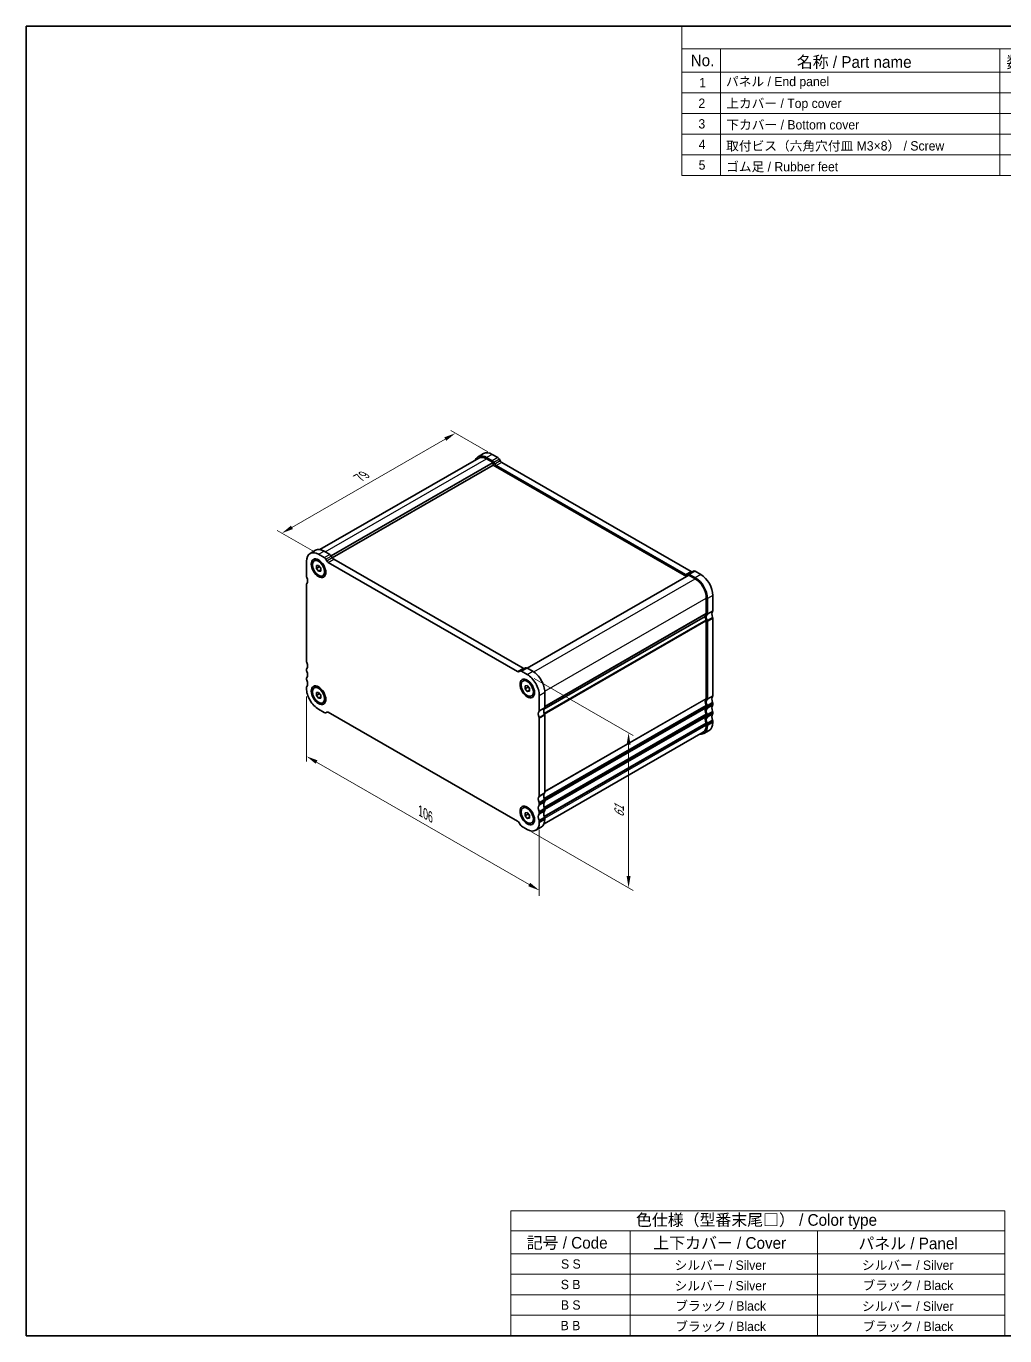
# Model space of a CAD drawing. Header units: millimetres. Extents: x 0 to 3168, y 0 to 562.
# Drawn here: x 0 to 315, y 0 to 421.5 of the extents above; entities that cross this region are included whole.
import ezdxf

# ---------------------------------------------------------------- set-up
doc = ezdxf.new("R2010")
doc.units = ezdxf.units.MM
doc.header["$LTSCALE"] = 1.5
doc.layers.get('Defpoints').update_dxf_attribs({"lineweight": 25})
for name, color, linetype, lineweight in [('Border (ISO)', 7, 'Continuous', 35), ('Dimension (ISO)', 7, 'Continuous', 18), ('Symbol (ISO)', 7, 'Continuous', 18), ('Visible (ISO)', 7, 'Continuous', 35), ('Visible Narrow (ISO)', 7, 'Continuous', 25)]:
    doc.layers.add(name, color=color, linetype=linetype, lineweight=lineweight)
doc.styles.add('Note Text (TK)', font='')
doc.styles.add('Note Text (TK2)', font='')
doc.styles.get('Note Text (TK)').set_extended_font_data('MS PGothic')
doc.styles.get('Note Text (TK2)').set_extended_font_data('MS PGothic')
doc.dimstyles.new('Default - Method 1b (TK)', dxfattribs={"dimscale": 1.5, "dimtxt": 2.5, "dimasz": 2.5, "dimexe": 1, "dimexo": 1.5, "dimgap": 1, "dimtad": 1, "dimtoh": 1, "dimrnd": 1e-08, "dimdsep": 46, "dimtxsty": 'Note Text (TK)', "dimcen": 0.09, "dimdle": 5, "dimclrd": 100, "dimclre": 100, "dimclrt": 7, "dimadec": 1, "dimazin": 1, "dimtfac": 1, "dimtmove": 0, "dimatfit": 3, "dimfxl": 0, "dimtolj": 1, "dimlwd": -1, "dimlwe": -1, "dimarcsym": 0})

# ---------------------------------------------------------------- blocks, each defined once
blk = doc.blocks.new('図面枠 tk図枠')
at = {"layer": 'Border (ISO)'}
for p, q in [((14.5, 289), (14.5, 8)), ((14.5, 289), (405.5, 289)), ((14.5, 8), (405.5, 8))]:
    blk.add_line(p, q, dxfattribs=at)
blk = doc.blocks.new('*D3')
at = {"layer": 'Defpoints', "color": 0, "transparency": 16777216}
for p in [(138.15, 290.5), (150.88, 283.17), (95.02, 251)]:
    blk.add_point(p, dxfattribs=at)
at = {"layer": 'Dimension (ISO)', "color": 100, "transparency": 16777216}
for p, q in [((148.63, 284.47), (136.65, 291.36)), ((85.54, 260.2), (134.91, 288.63)), ((92.77, 252.3), (80.79, 259.2))]:
    blk.add_line(p, q, dxfattribs=at)
for points in [[(134.59, 289.17), (135.22, 288.09), (138.15, 290.5)], [(85.23, 260.74), (85.85, 259.66), (82.29, 258.33)]]:
    blk.add_solid(points, dxfattribs=at)
at = {"layer": 'Dimension (ISO)', "color": 7, "transparency": 16777216, "insert": (107.22, 276.18), "char_height": 3.75, "attachment_point": 4, "rotation": 29.936, "style": 'Note Text (TK)'}
blk.add_mtext('\\A1;{\\Q-30.128;\\W0.816;\\H0.816x;79}', dxfattribs=at)
blk = doc.blocks.new('*D4')
at = {"layer": 'Defpoints', "color": 0, "transparency": 16777216}
for p in [(90.22, 208.39), (165.17, 165.43), (165.17, 143.37)]:
    blk.add_point(p, dxfattribs=at)
at = {"layer": 'Dimension (ISO)', "color": 100, "transparency": 16777216}
for p, q in [((90.22, 205.8), (90.22, 184.8)), ((93.47, 184.66), (161.92, 145.24)), ((165.17, 162.84), (165.17, 141.64))]:
    blk.add_line(p, q, dxfattribs=at)
for points in [[(93.78, 185.2), (93.16, 184.12), (90.22, 186.53)], [(162.23, 145.78), (161.61, 144.7), (165.17, 143.37)]]:
    blk.add_solid(points, dxfattribs=at)
at = {"layer": 'Dimension (ISO)', "color": 7, "transparency": 16777216, "insert": (126.93, 168.89), "char_height": 3.75, "attachment_point": 4, "rotation": 330.064, "style": 'Note Text (TK)'}
blk.add_mtext('\\A1;{\\Q-29.936;\\W0.816;\\H0.818x;106}', dxfattribs=at)
blk = doc.blocks.new('*D5')
at = {"layer": 'Defpoints', "color": 0, "transparency": 16777216}
for p in [(161.28, 212.84), (160.36, 163.5), (193.9, 144.19)]:
    blk.add_point(p, dxfattribs=at)
at = {"layer": 'Dimension (ISO)', "color": 100, "transparency": 16777216}
for p, q in [((163.53, 211.55), (195.4, 193.2)), ((193.9, 190.31), (193.9, 147.94)), ((162.61, 162.21), (195.4, 143.33))]:
    blk.add_line(p, q, dxfattribs=at)
for points in [[(193.28, 190.31), (194.53, 190.31), (193.9, 194.06)], [(193.28, 147.94), (194.53, 147.94), (193.9, 144.19)]]:
    blk.add_solid(points, dxfattribs=at)
at = {"layer": 'Dimension (ISO)', "color": 7, "transparency": 16777216, "insert": (190.87, 166.87), "char_height": 3.75, "attachment_point": 4, "rotation": 90, "style": 'Note Text (TK)'}
blk.add_mtext('\\A1;{\\Q29.936;\\W0.818;\\H0.816x;61}', dxfattribs=at)
blk = doc.blocks.new('テーブル1')
at = {"layer": 'Symbol (ISO)'}
for p, q in [((299.5, 69.78), (405.5, 69.78)), ((299.5, 69.78), (299.5, 65.5)), ((405.5, 69.78), (405.5, 65.5)), ((299.5, 65.5), (405.5, 65.5)), ((299.5, 65.5), (299.5, 60.6)), ((325.11, 65.5), (325.11, 60.6)), ((365.31, 65.5), (365.31, 60.6)), ((405.5, 65.5), (405.5, 60.6)), ((299.5, 60.6), (405.5, 60.6)), ((299.5, 60.6), (299.5, 43)), ((325.11, 60.6), (325.11, 43)), ((365.31, 60.6), (365.31, 43)), ((405.5, 60.6), (405.5, 43)), ((299.5, 56.2), (405.5, 56.2)), ((299.5, 51.8), (405.5, 51.8)), ((299.5, 47.4), (405.5, 47.4)), ((299.5, 43), (405.5, 43))]:
    blk.add_line(p, q, dxfattribs=at)
at = {"layer": 'Symbol (ISO)', "color": 7, "attachment_point": 7}
for s, insert, char_height, style in [('色仕様（型番末尾□） / Color type', (326.35, 65.86), 2.5, 'Note Text (TK)'), ('記号 / Code', (302.91, 61.43), 2.5, 'Note Text (TK)'), ('上下カバー / Cover', (330.08, 61.4), 2.5, 'Note Text (TK)'), ('パネル / Panel', (374.08, 61.43), 2.5, 'Note Text (TK)'), ('S S', (310.27, 57.38), 2, 'Note Text (TK2)'), ('シルバー / Silver                   ', (334.64, 57.07), 2, 'Note Text (TK2)'), ('シルバー / Silver                   ', (374.84, 57.07), 2, 'Note Text (TK2)'), ('S B', (310.22, 52.98), 2, 'Note Text (TK2)'), ('シルバー / Silver                   ', (334.64, 52.67), 2, 'Note Text (TK2)'), ('ブラック / Black                     ', (374.97, 52.61), 2, 'Note Text (TK2)'), ('B S', (310.24, 48.58), 2, 'Note Text (TK2)'), ('ブラック / Black                     ', (334.78, 48.21), 2, 'Note Text (TK2)'), ('シルバー / Silver                   ', (374.84, 48.27), 2, 'Note Text (TK2)'), ('B B', (310.19, 44.2), 2, 'Note Text (TK2)'), ('ブラック / Black                     ', (334.78, 43.81), 2, 'Note Text (TK2)'), ('ブラック / Black                     ', (374.97, 43.81), 2, 'Note Text (TK2)')]:
    blk.add_mtext(s, dxfattribs=dict(at, insert=insert, char_height=char_height, style=style))
blk = doc.blocks.new('構成内容 _ Components')
at = {"layer": 'Symbol (ISO)'}
for p, q in [((405.5, 289), (155.16, 289)), ((155.16, 289), (155.16, 284.16)), ((405.5, 289), (405.5, 284.16)), ((405.5, 284.16), (155.16, 284.16)), ((155.16, 284.16), (155.16, 279.12)), ((163.51, 284.16), (163.51, 279.12)), ((223.4, 284.16), (223.4, 279.12)), ((243.4, 284.16), (243.4, 279.12)), ((306.01, 284.16), (306.01, 279.12)), ((405.5, 284.16), (405.5, 279.12)), ((405.5, 279.12), (155.16, 279.12)), ((155.16, 279.12), (155.16, 256.95)), ((163.51, 279.12), (163.51, 256.95)), ((223.4, 279.12), (223.4, 256.95)), ((243.4, 279.12), (243.4, 256.95)), ((306.01, 279.12), (306.01, 256.95)), ((405.5, 279.12), (405.5, 256.95)), ((405.5, 274.69), (155.16, 274.69)), ((405.5, 270.25), (155.16, 270.25)), ((405.5, 265.82), (155.16, 265.82)), ((405.5, 261.39), (155.16, 261.39)), ((405.5, 256.95), (155.16, 256.95))]:
    blk.add_line(p, q, dxfattribs=at)
at = {"layer": 'Symbol (ISO)', "color": 7, "attachment_point": 7}
for s, insert, char_height, style in [('構成内容 / Components', (261.69, 284.56), 2.5, 'Note Text (TK)'), ('No.', (157.09, 280.38), 2.5, 'Note Text (TK)'), ('名称 / Part name', (179.87, 279.79), 2.5, 'Note Text (TK)'), ('数量 / Pcs', (224.87, 279.76), 2.5, 'Note Text (TK)'), ('材質 / Material', (262.82, 279.8), 2.5, 'Note Text (TK)'), ('色・表面処理 / Color・Finish', (334.53, 279.69), 2.5, 'Note Text (TK)'), ('パネル / End panel', (164.67, 275.53), 2, 'Note Text (TK2)'), ('1', (158.93, 275.91), 2, 'Note Text (TK2)'), ('2', (232.82, 275.91), 2, 'Note Text (TK2)'), ('アルミ板 / Aluminium A1050P', (244.55, 275.4), 2, 'Note Text (TK2)'), ('ﾌﾞﾗｯｸ , ｼﾙﾊﾞｰ ・ ｱﾙﾏｲﾄ / Black , Silver ・ anodized', (307.16, 275.31), 2, 'Note Text (TK2)'), ('2', (158.75, 271.47), 2, 'Note Text (TK2)'), ('上カバー / Top cover', (164.72, 270.84), 2, 'Note Text (TK2)'), ('1', (232.99, 271.48), 2, 'Note Text (TK2)'), ('アルミ押出材 / Extruded aluminium A6063S-T5', (244.55, 271.01), 2, 'Note Text (TK2)'), ('ﾌﾞﾗｯｸ , ｼﾙﾊﾞｰ ・ ｱﾙﾏｲﾄ & ｸﾘｱ塗装 / Black , Silver ・ anodized & clear coated', (307.16, 270.83), 2, 'Note Text (TK2)'), ('3', (158.75, 267.02), 2, 'Note Text (TK2)'), ('下カバー / Bottom cover', (164.75, 266.63), 2, 'Note Text (TK2)'), ('1', (232.99, 267.05), 2, 'Note Text (TK2)'), ('アルミ押出材 / Extruded aluminium A6063S-T5', (244.55, 266.57), 2, 'Note Text (TK2)'), ('ﾌﾞﾗｯｸ , ｼﾙﾊﾞｰ ・ ｱﾙﾏｲﾄ & ｸﾘｱ塗装 / Black , Silver ・ anodized & clear coated', (307.16, 266.39), 2, 'Note Text (TK2)'), ('4', (158.8, 262.62), 2, 'Note Text (TK2)'), ('取付ビス（六角穴付皿 M3×8） / Screw', (164.7, 262.06), 2, 'Note Text (TK2)'), ('8', (232.8, 262.59), 2, 'Note Text (TK2)'), ('ステンレス / Stainless steel', (244.53, 262.31), 2, 'Note Text (TK2)'), ('無処理 / Unfinished', (307.24, 262.15), 2, 'Note Text (TK2)'), ('5', (158.8, 258.19), 2, 'Note Text (TK2)'), ('ゴム足 / Rubber feet', (164.7, 257.63), 2, 'Note Text (TK2)'), ('4', (232.8, 258.15), 2, 'Note Text (TK2)'), ('ポリウレタン / Polyurethane', (244.53, 257.88), 2, 'Note Text (TK2)'), ('ﾌﾞﾗｯｸ / Black', (307.24, 257.71), 2, 'Note Text (TK2)')]:
    blk.add_mtext(s, dxfattribs=dict(at, insert=insert, char_height=char_height, style=style))

msp = doc.modelspace()

# ---------------------------------------------------------------- linework, layer by layer
at = {"layer": 'Visible (ISO)'}
for p, q in [((94.5275, 253.0426), (145.7056, 282.5141)), ((147.2238, 283.9654), (145.4561, 282.9474)), ((150.0292, 281.6247), (148.2007, 282.6777)), ((151.7969, 282.6427), (149.9685, 283.6957)), ((98.1724, 251.0163), (150.3221, 281.0473)), ((98.5285, 250.4038), (150.3221, 280.2298)), ((148.2007, 282.2689), (150.3221, 281.0473)), ((150.3221, 281.0473), (150.3221, 280.2298)), ((150.3221, 280.2298), (212.5447, 244.3981)), ((150.8221, 280.5901), (150.5292, 281.0974)), ((212.2546, 244.974), (151.3221, 280.0627)), ((152.5898, 281.608), (152.2969, 282.1153)), ((214.0223, 245.992), (153.0898, 281.0807)), ((90.218, 244.365), (90.218, 249.2703)), ((91.3624, 251.7969), (93.1302, 252.8149)), ((92.7248, 249.4311), (93.0995, 249.6469)), ((94.1071, 251.5272), (95.9355, 250.4743)), ((95.8748, 252.5452), (97.7033, 251.4923)), ((96.4355, 249.9469), (96.7284, 249.4396)), ((97.2284, 248.9122), (158.1609, 213.8235)), ((98.2033, 250.9649), (98.4962, 250.4576)), ((98.9962, 249.9302), (159.9287, 214.8415)), ((93.4, 247.9099), (94.1071, 247.9747)), ((93.4, 246.9659), (93.4, 247.9099)), ((94.3192, 247.4952), (93.4, 246.9659)), ((94.1071, 246.0867), (93.4, 246.9659)), ((94.1071, 247.9747), (94.8142, 247.0955)), ((94.8142, 246.4939), (94.1071, 246.0867)), ((94.8142, 246.1515), (94.1071, 246.0867)), ((94.8142, 247.0955), (94.8142, 246.1515)), ((95.4894, 244.6302), (95.8642, 244.8461)), ((161.2836, 214.8788), (213.2546, 244.8069)), ((213.0475, 245.0955), (212.7546, 244.9255)), ((214.8162, 246.114), (213.0484, 245.096)), ((213.2546, 244.8069), (215.3759, 243.5853)), ((215.3759, 243.9941), (213.5475, 245.047)), ((217.1437, 245.0121), (215.3152, 246.065)), ((90.218, 216.9771), (90.218, 241.9123)), ((218.9114, 237.4616), (218.9114, 232.5563)), ((219.265, 232.3527), (219.265, 237.258)), ((221.0327, 233.3707), (221.0327, 238.276)), ((166.6474, 201.6403), (218.5579, 231.5336)), ((166.6474, 201.6403), (218.5579, 231.5336)), ((218.9114, 230.1037), (218.9114, 205.1685)), ((219.265, 204.9649), (219.265, 229.9001)), ((221.0327, 205.9829), (221.0327, 230.9181)), ((90.218, 214.1157), (90.218, 214.5245)), ((90.218, 211.2543), (90.218, 211.6631)), ((158.6609, 213.775), (158.9538, 213.945)), ((158.9548, 213.9456), (160.7225, 214.9635)), ((159.4538, 213.8965), (161.2822, 212.8436)), ((159.8999, 210.7475), (160.2747, 210.9633)), ((161.2216, 214.9145), (163.05, 213.8616)), ((90.218, 208.3929), (90.218, 208.8017)), ((92.7248, 208.5538), (93.0995, 208.7696)), ((93.4, 207.0325), (94.1071, 207.0973)), ((93.4, 206.0885), (93.4, 207.0325)), ((94.3192, 206.6179), (93.4, 206.0885)), ((94.1071, 207.0973), (94.8142, 206.2181)), ((160.5751, 209.2263), (161.2822, 209.2911)), ((160.5751, 208.2823), (160.5751, 209.2263)), ((161.4943, 208.8116), (160.5751, 208.2823)), ((161.2822, 207.4031), (160.5751, 208.2823)), ((161.2822, 209.2911), (161.9893, 208.4119)), ((161.9893, 207.8103), (161.2822, 207.4031)), ((161.9893, 207.4679), (161.2822, 207.4031)), ((161.9893, 208.4119), (161.9893, 207.4679)), ((166.9391, 207.1255), (166.9391, 202.2202)), ((94.1071, 205.2093), (93.4, 206.0885)), ((94.8142, 205.6165), (94.1071, 205.2093)), ((94.8142, 205.2741), (94.1071, 205.2093)), ((94.8142, 206.2181), (94.8142, 205.2741)), ((95.4894, 203.7529), (95.8642, 203.9687)), ((162.6645, 205.9467), (163.0393, 206.1625)), ((165.1713, 206.1075), (165.1713, 201.2022)), ((218.9114, 202.7158), (218.9114, 202.3071)), ((219.265, 202.1035), (219.265, 202.5122)), ((221.0327, 203.1214), (221.0327, 203.5302)), ((95.9534, 200.5936), (94.1071, 201.6568)), ((96.4345, 200.5546), (96.754, 200.7386)), ((96.7286, 200.7253), (96.4355, 200.5552)), ((158.1607, 165.5884), (97.2286, 200.6768)), ((165.1713, 198.7496), (165.1713, 173.8144)), ((166.9391, 199.7676), (166.9391, 174.8324)), ((218.9114, 199.8544), (218.9114, 199.4456)), ((219.265, 199.242), (219.265, 199.6508)), ((221.0327, 200.26), (221.0327, 200.6688)), ((166.693, 164.8158), (217.871, 194.2873)), ((219.8883, 194.872), (218.1206, 193.854)), ((218.9114, 196.993), (218.9114, 196.5842)), ((219.265, 196.3806), (219.265, 196.7894)), ((221.0327, 197.3986), (221.0327, 197.8074)), ((159.8999, 169.8702), (160.2747, 170.086)), ((165.1713, 171.3618), (165.1713, 170.953)), ((166.9391, 172.3797), (166.9391, 171.971)), ((166.9391, 169.5183), (166.9391, 169.1096)), ((158.9538, 164.5533), (158.6607, 165.061)), ((160.5751, 168.3489), (161.2822, 168.4138)), ((160.5751, 167.4049), (160.5751, 168.3489)), ((161.4943, 167.9343), (160.5751, 167.4049)), ((161.2822, 166.5257), (160.5751, 167.4049)), ((161.2822, 168.4138), (161.9893, 167.5345)), ((161.9893, 166.9329), (161.2822, 166.5257)), ((161.9893, 166.5905), (161.2822, 166.5257)), ((161.9893, 167.5345), (161.9893, 166.5905)), ((162.6645, 165.0693), (163.0393, 165.2851)), ((165.1713, 168.5003), (165.1713, 168.0916)), ((165.1713, 165.6389), (165.1713, 165.2302)), ((166.9391, 166.6569), (166.9391, 166.2481)), ((161.2822, 162.9732), (159.4359, 164.0364)), ((164.0269, 162.7035), (165.7947, 163.7215))]:
    msp.add_line(p, q, dxfattribs=at)
for centre, major_axis, start_param, end_param in [((148.2007, 278.1812), (-2.7447, 4.7662), 5.49972085, 6.71288497), ((148.2007, 278.1812), (-2.4952, 4.3329), 5.49972085, 6.28318531), ((149.9685, 279.1991), (-2.7447, 4.7662), 5.49972085, 6.28318531), ((151.7969, 281.8252), (-0.499, 0.8666), 4.71432269, 5.49972085), ((150.0292, 280.8072), (-0.499, 0.8666), 4.71432269, 5.49972085), ((151.3221, 280.8802), (-0.499, 0.8666), 1.57273004, 2.3581282), ((153.0898, 281.8982), (-0.499, 0.8666), 1.57273004, 2.3581282), ((95.8748, 248.0487), (-2.7447, 4.7662), 5.49972085, 6.28318531), ((94.1071, 247.0307), (-2.7447, 4.7662), 5.49972085, 7.07051718), ((95.9355, 249.6567), (0.499, -0.8666), 1.57273004, 2.3581282), ((97.2284, 249.7297), (0.499, -0.8666), 4.71432269, 5.49972085), ((97.7033, 250.6747), (0.499, -0.8666), 1.57273004, 2.3581282), ((98.9962, 250.7477), (0.499, -0.8666), 4.71432269, 5.49972085), ((212.2546, 245.7915), (0.499, -0.8666), 5.49972085, 6.28511902), ((213.5475, 244.2294), (-0.499, 0.8666), 5.49972085, 6.28511902), ((214.0223, 246.8095), (0.499, -0.8666), 5.49972085, 6.23550525), ((215.3152, 245.2474), (-0.499, 0.8666), 5.49972085, 6.28318531), ((217.1437, 240.5156), (-2.7447, 4.7662), 3.92892453, 5.49972085), ((90.5715, 244.1614), (-0.2495, 0.4333), 0.78733187, 1.43083298), ((90.5715, 241.7087), (-0.2495, 0.4333), 0.14383076, 0.78733187), ((89.1573, 243.7494), (0.9981, -1.7332), 0.14383076, 1.43083298), ((215.3759, 239.4976), (-2.7447, 4.7662), 3.92892453, 5.49972085), ((215.3759, 239.4976), (2.4952, -4.3329), 0.78733187, 2.3581282), ((219.9721, 230.7192), (-0.9981, 1.7332), 0.14383076, 0.78733187), ((220.3256, 230.5156), (-0.9981, 1.7332), 0.14383076, 1.43083298), ((218.5579, 232.7599), (0.2495, -0.4333), 0.14383076, 0.78733187), ((218.9114, 232.5563), (0.2495, -0.4333), 0.14383076, 0.78733187), ((222.0934, 231.5336), (-0.9981, 1.7332), 0.14383076, 1.43083298), ((220.6792, 233.5743), (0.2495, -0.4333), 0.14383076, 0.78733187), ((219.9721, 230.7192), (0.9981, -1.7332), 3.92892454, 4.57242563), ((218.5579, 230.3073), (0.2495, -0.4333), 0.78733187, 1.43083298), ((218.9114, 230.1037), (-0.2495, 0.4333), 3.92892453, 4.57242563), ((220.6792, 231.1216), (-0.2495, 0.4333), 3.92892453, 4.57242563), ((90.5715, 216.7735), (-0.2495, 0.4333), 0.78733187, 1.43083298), ((89.1573, 216.3616), (0.9981, -1.7332), 0.14383076, 1.43083298), ((161.2216, 214.097), (-0.499, 0.8666), 5.49972085, 6.28318531), ((90.5715, 214.3209), (-0.2495, 0.4333), 0.14383076, 0.78733187), ((90.5715, 213.9121), (-0.2495, 0.4333), 0.78733187, 1.43083298), ((90.5715, 211.4595), (-0.2495, 0.4333), 0.14383076, 0.78733187), ((90.5715, 211.0507), (-0.2495, 0.4333), 0.78733187, 1.43083298), ((89.1573, 213.5002), (0.9981, -1.7332), 0.14383076, 1.43083298), ((89.1573, 210.6388), (0.9981, -1.7332), 0.14383076, 1.43083298), ((158.1609, 214.641), (0.499, -0.8666), 5.49972085, 6.28511902), ((159.4538, 213.079), (-0.499, 0.8666), 5.49972085, 6.28511902), ((159.9287, 215.659), (0.499, -0.8666), 5.49972085, 6.23550525), ((161.2822, 208.3471), (2.7447, -4.7662), 0.78733187, 2.3581282), ((163.05, 209.3651), (2.7447, -4.7662), 0.78733187, 2.3581282), ((90.5715, 208.5981), (-0.2495, 0.4333), 0.14383076, 0.78733187), ((94.1071, 206.1533), (-2.7447, 4.7662), 0.78733187, 2.3581282), ((219.9721, 203.3314), (-0.9981, 1.7332), 0.14383076, 1.43083298), ((220.3256, 203.1278), (-0.9981, 1.7332), 0.14383076, 1.43083298), ((218.5579, 205.3721), (0.2495, -0.4333), 0.14383076, 0.78733187), ((218.5579, 202.9194), (0.2495, -0.4333), 0.78733187, 1.43083298), ((218.9114, 205.1685), (0.2495, -0.4333), 0.14383076, 0.78733187), ((218.9114, 202.7158), (-0.2495, 0.4333), 3.92892453, 4.57242563), ((222.0934, 204.1457), (-0.9981, 1.7332), 0.14383076, 1.43083298), ((222.0934, 201.2843), (-0.9981, 1.7332), 0.14383076, 1.43083298), ((220.6792, 206.1865), (0.2495, -0.4333), 0.14383076, 0.78733187), ((220.6792, 203.7338), (-0.2495, 0.4333), 3.92892453, 4.57242563), ((220.6792, 203.325), (0.2495, -0.4333), 0.14383076, 0.78733187), ((95.9355, 201.4212), (0.499, -0.8666), 5.52501464, 6.28511902), ((97.2286, 199.8592), (-0.499, 0.8666), 5.49972085, 6.28511902), ((166.232, 199.3651), (-0.9981, 1.7332), 0.14383076, 1.43083298), ((164.8177, 201.4058), (0.2495, -0.4333), 0.14383076, 0.78733187), ((164.8177, 198.9532), (0.2495, -0.4333), 0.78733187, 1.43083298), ((167.9997, 200.3831), (-0.9981, 1.7332), 0.14383076, 1.43083298), ((166.5855, 202.4238), (0.2495, -0.4333), 0.14383076, 0.78733187), ((166.5855, 199.9712), (0.2495, -0.4333), 0.78733187, 1.43083298), ((219.9721, 200.4699), (-0.9981, 1.7332), 0.14383076, 1.43083298), ((219.9721, 197.6085), (-0.9981, 1.7332), 0.14383076, 1.43083298), ((220.3256, 200.2663), (-0.9981, 1.7332), 0.14383076, 1.43083298), ((220.3256, 197.4049), (-0.9981, 1.7332), 0.14383076, 1.43083298), ((218.5579, 202.5107), (0.2495, -0.4333), 0.14383076, 0.78733187), ((218.5579, 200.058), (0.2495, -0.4333), 0.78733187, 1.43083298), ((218.5579, 199.6492), (0.2495, -0.4333), 0.14383076, 0.78733187), ((218.9114, 202.3071), (0.2495, -0.4333), 0.14383076, 0.78733187), ((218.9114, 199.8544), (-0.2495, 0.4333), 3.92892453, 4.57242563), ((218.9114, 199.4456), (0.2495, -0.4333), 0.14383076, 0.78733187), ((222.0934, 198.4229), (-0.9981, 1.7332), 0.14383076, 1.43083298), ((220.6792, 200.8724), (-0.2495, 0.4333), 3.92892453, 4.57242563), ((220.6792, 200.4636), (0.2495, -0.4333), 0.14383076, 0.78733187), ((215.3759, 198.6202), (2.7447, -4.7662), 5.85348563, 7.07051718), ((215.3759, 198.6202), (2.4952, -4.3329), 0, 0.78733187), ((218.5579, 197.1966), (0.2495, -0.4333), 0.78733187, 1.43083298), ((218.9114, 196.993), (-0.2495, 0.4333), 3.92892453, 4.57242563), ((217.1437, 199.6382), (2.7447, -4.7662), 0, 0.78733187), ((220.6792, 198.011), (-0.2495, 0.4333), 3.92892453, 4.57242563), ((166.232, 171.9773), (-0.9981, 1.7332), 0.14383076, 1.43083298), ((164.8177, 174.018), (0.2495, -0.4333), 0.14383076, 0.78733187), ((167.9997, 172.9953), (-0.9981, 1.7332), 0.14383076, 1.43083298), ((166.5855, 175.036), (0.2495, -0.4333), 0.14383076, 0.78733187), ((166.232, 169.1159), (-0.9981, 1.7332), 0.14383076, 1.43083298), ((164.8177, 171.5654), (0.2495, -0.4333), 0.78733187, 1.43083298), ((164.8177, 171.1566), (0.2495, -0.4333), 0.14383076, 0.78733187), ((164.8177, 168.7039), (0.2495, -0.4333), 0.78733187, 1.43083298), ((167.9997, 170.1339), (-0.9981, 1.7332), 0.14383076, 1.43083298), ((167.9997, 167.2724), (-0.9981, 1.7332), 0.14383076, 1.43083298), ((166.5855, 172.5833), (0.2495, -0.4333), 0.78733187, 1.43083298), ((166.5855, 172.1746), (0.2495, -0.4333), 0.14383076, 0.78733187), ((166.5855, 169.7219), (0.2495, -0.4333), 0.78733187, 1.43083298), ((166.5855, 169.3132), (0.2495, -0.4333), 0.14383076, 0.78733187), ((158.1607, 164.7708), (-0.499, 0.8666), 4.71432269, 5.49972085), ((159.4538, 164.8434), (-0.499, 0.8666), 1.57273004, 2.33283442), ((161.2822, 167.4697), (2.7447, -4.7662), 5.49972085, 7.07051718), ((166.232, 166.2545), (-0.9981, 1.7332), 0.14383076, 1.43083298), ((164.8177, 168.2952), (0.2495, -0.4333), 0.14383076, 0.78733187), ((164.8177, 165.8425), (0.2495, -0.4333), 0.78733187, 1.43083298), ((163.05, 168.4877), (2.7447, -4.7662), 0, 0.78733187), ((166.5855, 166.8605), (0.2495, -0.4333), 0.78733187, 1.43083298)]:
    msp.add_ellipse(centre, major_axis=major_axis, ratio=0.57809312, start_param=start_param, end_param=end_param, dxfattribs=at)
for centre, major_axis in [((94.1071, 247.0307), (-1.6468, 2.8597)), ((94.1071, 247.0307), (1.3823, -2.4004)), ((161.2822, 208.3471), (-1.6468, 2.8597)), ((161.2822, 208.3471), (1.3823, -2.4004)), ((94.1071, 206.1533), (-1.6468, 2.8597)), ((94.1071, 206.1533), (1.3823, -2.4004)), ((161.2822, 167.4697), (-1.6468, 2.8597)), ((161.2822, 167.4697), (1.3823, -2.4004))]:
    msp.add_ellipse(centre, major_axis=major_axis, ratio=0.57809312, dxfattribs=at)
for points, weights in [([(94.3527, 247.6693), (94.3392, 247.587), (94.3192, 247.4952)], [1.03958972244, 1.02330594982, 1]), ([(94.3192, 247.4952), (94.6291, 247.2509), (94.8142, 246.9881)], [1, 1.09656875174, 1.0725752364]), ([(94.3527, 206.7919), (94.3392, 206.7096), (94.3192, 206.6179)], [1.03958972244, 1.02330594982, 1]), ([(94.3192, 206.6179), (94.6291, 206.3735), (94.8142, 206.1107)], [1, 1.09656875174, 1.0725752364]), ([(161.5278, 208.9857), (161.5144, 208.9034), (161.4943, 208.8116)], [1.03958972244, 1.02330594982, 1]), ([(161.4943, 208.8116), (161.8042, 208.5673), (161.9893, 208.3045)], [1, 1.09656875174, 1.0725752364]), ([(161.5278, 168.1083), (161.5144, 168.026), (161.4943, 167.9343)], [1.03958972244, 1.02330594982, 1]), ([(161.4943, 167.9343), (161.8042, 167.6899), (161.9893, 167.4271)], [1, 1.09656875174, 1.0725752364])]:
    msp.add_rational_spline(points, weights, degree=2, dxfattribs=at)
at = {"layer": 'Visible Narrow (ISO)'}
for p, q in [((149.9685, 283.6957), (148.2007, 282.6777)), ((151.7969, 282.6427), (150.0292, 281.6247)), ((96.2298, 252.3408), (148.2007, 282.2689)), ((152.2969, 282.1153), (150.5292, 281.0974)), ((152.5898, 281.608), (150.8221, 280.5901)), ((153.0898, 281.0807), (151.3221, 280.0627)), ((94.1071, 251.5272), (95.8748, 252.5452)), ((95.9355, 250.4743), (97.7033, 251.4923)), ((96.4355, 249.9469), (98.2033, 250.9649)), ((96.7284, 249.4396), (98.4962, 250.4576)), ((97.2284, 248.9122), (98.9962, 249.9302)), ((214.0223, 245.992), (212.2546, 244.974)), ((215.3152, 246.065), (213.5475, 245.047)), ((217.1437, 245.0121), (215.3759, 243.9941)), ((163.39, 213.6486), (215.3759, 243.5853)), ((166.9244, 207.5242), (218.9114, 237.4616)), ((221.0327, 238.276), (219.265, 237.258)), ((166.9391, 202.6274), (218.9114, 232.5563)), ((166.9391, 202.4636), (218.8407, 232.3518)), ((220.962, 233.1661), (219.1943, 232.1482)), ((221.0327, 233.3707), (219.265, 232.3527)), ((166.7338, 200.3833), (218.8407, 230.3896)), ((166.8391, 200.1172), (218.9114, 230.1037)), ((220.962, 231.204), (219.1943, 230.186)), ((221.0327, 230.9181), (219.265, 229.9001)), ((158.1609, 213.8235), (159.9287, 214.8415)), ((159.4538, 213.8965), (161.2216, 214.9145)), ((161.2822, 212.8436), (163.05, 213.8616)), ((165.1713, 206.1075), (166.9391, 207.1255)), ((166.7338, 172.9954), (218.8407, 203.0018)), ((166.8391, 172.7294), (218.9114, 202.7158)), ((166.9391, 175.2396), (218.9114, 205.1685)), ((166.9391, 175.0758), (218.8407, 204.9639)), ((220.962, 205.7783), (219.1943, 204.7603)), ((220.962, 203.8162), (219.1943, 202.7982)), ((220.962, 202.9169), (219.1943, 201.8989)), ((221.0327, 205.9829), (219.265, 204.9649)), ((221.0327, 203.5302), (219.265, 202.5122)), ((221.0327, 203.1214), (219.265, 202.1035)), ((96.4355, 200.5552), (96.754, 200.7386)), ((165.1006, 200.9977), (166.8684, 202.0157)), ((165.1006, 199.0356), (166.8684, 200.0536)), ((165.1713, 201.2022), (166.9391, 202.2202)), ((165.1713, 198.7496), (166.9391, 199.7676)), ((166.7338, 170.134), (218.8407, 200.1404)), ((166.8391, 169.868), (218.9114, 199.8544)), ((166.9391, 172.3782), (218.9114, 202.3071)), ((166.9391, 172.2143), (218.8407, 202.1025)), ((166.9391, 169.5168), (218.9114, 199.4456)), ((166.9391, 169.3529), (218.8407, 199.2411)), ((220.962, 200.9548), (219.1943, 199.9368)), ((220.962, 200.0555), (219.1943, 199.0375)), ((221.0327, 200.6688), (219.265, 199.6508)), ((221.0327, 200.26), (219.265, 199.242)), ((166.7338, 167.2726), (218.8407, 197.279)), ((166.8391, 167.0065), (218.9114, 196.993)), ((166.9391, 166.6553), (218.9114, 196.5842)), ((220.962, 198.0934), (219.1943, 197.0754)), ((221.0327, 197.8074), (219.265, 196.7894)), ((221.0327, 197.3986), (219.265, 196.3806)), ((165.1006, 173.6099), (166.8684, 174.6278)), ((165.1713, 173.8144), (166.9391, 174.8324)), ((165.1006, 171.6477), (166.8684, 172.6657)), ((165.1006, 170.7484), (166.8684, 171.7664)), ((165.1006, 168.7863), (166.8684, 169.8043)), ((165.1006, 167.887), (166.8684, 168.905)), ((165.1713, 171.3618), (166.9391, 172.3797)), ((165.1713, 170.953), (166.9391, 171.971)), ((165.1713, 168.5003), (166.9391, 169.5183)), ((165.1713, 168.0916), (166.9391, 169.1096)), ((165.1006, 165.9249), (166.8684, 166.9429)), ((165.1713, 165.6389), (166.9391, 166.6569)), ((165.1713, 165.2302), (166.9391, 166.2481))]:
    msp.add_line(p, q, dxfattribs=at)

# ---------------------------------------------------------------- block references
at = {"xscale": 1.5, "yscale": 1.5, "zscale": 1.5}
for name, p in [('図面枠 tk図枠', (-21.75, -12)), ('テーブル1', (-293.25, -64.5))]:
    msp.add_blockref(name, p, dxfattribs=at)
at = {"layer": 'Symbol (ISO)', "xscale": 1.5, "yscale": 1.5, "zscale": 1.5}
msp.add_blockref('構成内容 _ Components', (-21.75, -12), dxfattribs=at)

# ---------------------------------------------------------------- dimensions: what is measured, and where the dimension line sits
at = {"layer": 'Dimension (ISO)', "color": 100, "true_color": 0x00ff3f}
for base, p1, p2, angle, text, override, picture, middle in [((138.1548, 290.4987), (95.0213, 251.0007), (150.8827, 283.1692), 209.935992, '{\\Q-30.128;\\W0.816;\\H0.816x;<>}', {"dimtoh": 0, "dimdec": 2, "dimlfac": 1.225534, "dimtp": 0, "dimtm": 0, "dimtdec": 2, "dimtofl": 0, "dimatfit": 1}, '*D3', (110.2241, 274.4145)), ((193.9008, 144.1894), (161.2822, 212.8436), (160.3591, 163.5048), 90, '{\\Q29.936;\\W0.818;\\H0.816x;<>}', {"dimtoh": 0, "dimdec": 2, "dimlfac": 1.23635, "dimtp": 0, "dimtm": 0, "dimtdec": 2, "dimtofl": 0, "dimatfit": 1}, '*D5', (193.9008, 169.1246)), ((165.1713, 143.3672), (90.218, 208.3929), (165.1713, 165.4345), 150.064008, '{\\Q-29.936;\\W0.816;\\H0.818x;<>}', {"dimtoh": 0, "dimdec": 2, "dimlfac": 1.226981, "dimtp": 0, "dimtm": 0, "dimtdec": 2, "dimtofl": 0, "dimatfit": 1}, '*D4', (127.6946, 164.9486))]:
    dim = msp.add_linear_dim(base=base, p1=p1, p2=p2, angle=angle, text=text, dimstyle='Default - Method 1b (TK)', override=override, dxfattribs=at)
    dim.commit()
    dim.dimension.update_dxf_attribs({"geometry": picture, "text_midpoint": middle, "dimtype": 160})

doc.saveas('drawing.dxf')
